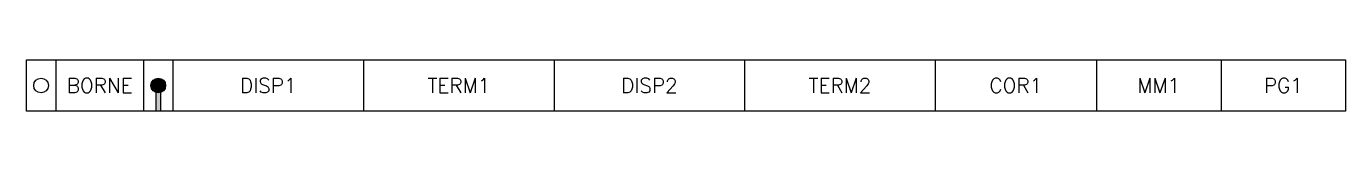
# Model space of a CAD drawing. Header units: millimetres. Extents: x 0 to 180, y -7 to 0.
import ezdxf
from ezdxf.enums import TextEntityAlignment as Align

# ---------------------------------------------------------------- set-up
doc = ezdxf.new("R2010")
doc.units = ezdxf.units.MM
doc.header["$MEASUREMENT"] = 0
doc.layers.get('0').update_dxf_attribs({"linetype": 'CONTINUOUS'})
doc.styles.add('romans', font='romans.shx', dxfattribs={"width": 0.9})

msp = doc.modelspace()

# ---------------------------------------------------------------- hatches: boundary and pattern name
at = {"linetype": 'Continuous'}
h = msp.add_hatch(color=7, dxfattribs=at)
edge = h.paths.add_edge_path()
edge.add_arc((18, -3.5), 1, 0, 360)
msp.add_hatch(color=7, dxfattribs=at).paths.add_polyline_path([(17.72, -3.5), (18.28, -3.5), (18.28, -7), (17.72, -7)])

# ---------------------------------------------------------------- linework, layer by layer
at = {"color": 7}
msp.add_line((16, 0), (16, -7), dxfattribs=at)
at = {"linetype": 'Continuous'}
msp.add_lwpolyline([(0, 0), (180, 0), (180, -7), (0, -7), (0, 0)], dxfattribs=at)
at = {"color": 7}
for points in [[(4, 0), (4, -7)], [(20, 0), (20, -7)], [(46, 0), (46, -7)], [(72, 0), (72, -7)], [(98, 0), (98, -7)], [(124, 0), (124, -7)], [(146, 0), (146, -7)], [(163, 0), (163, -7)]]:
    msp.add_lwpolyline(points, dxfattribs=at)
at = {"linetype": 'Continuous'}
for points in [[(17.72, -3.5), (18.28, -3.5), (18.28, -7), (17.72, -7)], [(18, -3.5), (18.65, -3.5), (18.65, -3.5), (18, -3.5)]]:
    msp.add_lwpolyline(points, close=True, dxfattribs=at)
for centre in [(2, -3.5), (18, -3.5)]:
    msp.add_circle(centre, 1, dxfattribs=at)

# ---------------------------------------------------------------- texts
at = {"color": 7, "linetype": 'Continuous', "style": 'romans'}
for tag, p in [('BORNE', (10, -3.5)), ('DISP1', (33, -3.5)), ('TERM1', (59, -3.5)), ('DISP2', (85, -3.5)), ('TERM2', (111, -3.5)), ('COR1', (135, -3.5)), ('MM1', (154.5, -3.5)), ('PG1', (171.5, -3.5))]:
    msp.add_attdef(tag, text='', height=2, dxfattribs=at).set_placement(p, align=Align.MIDDLE_CENTER)

doc.saveas('drawing.dxf')
